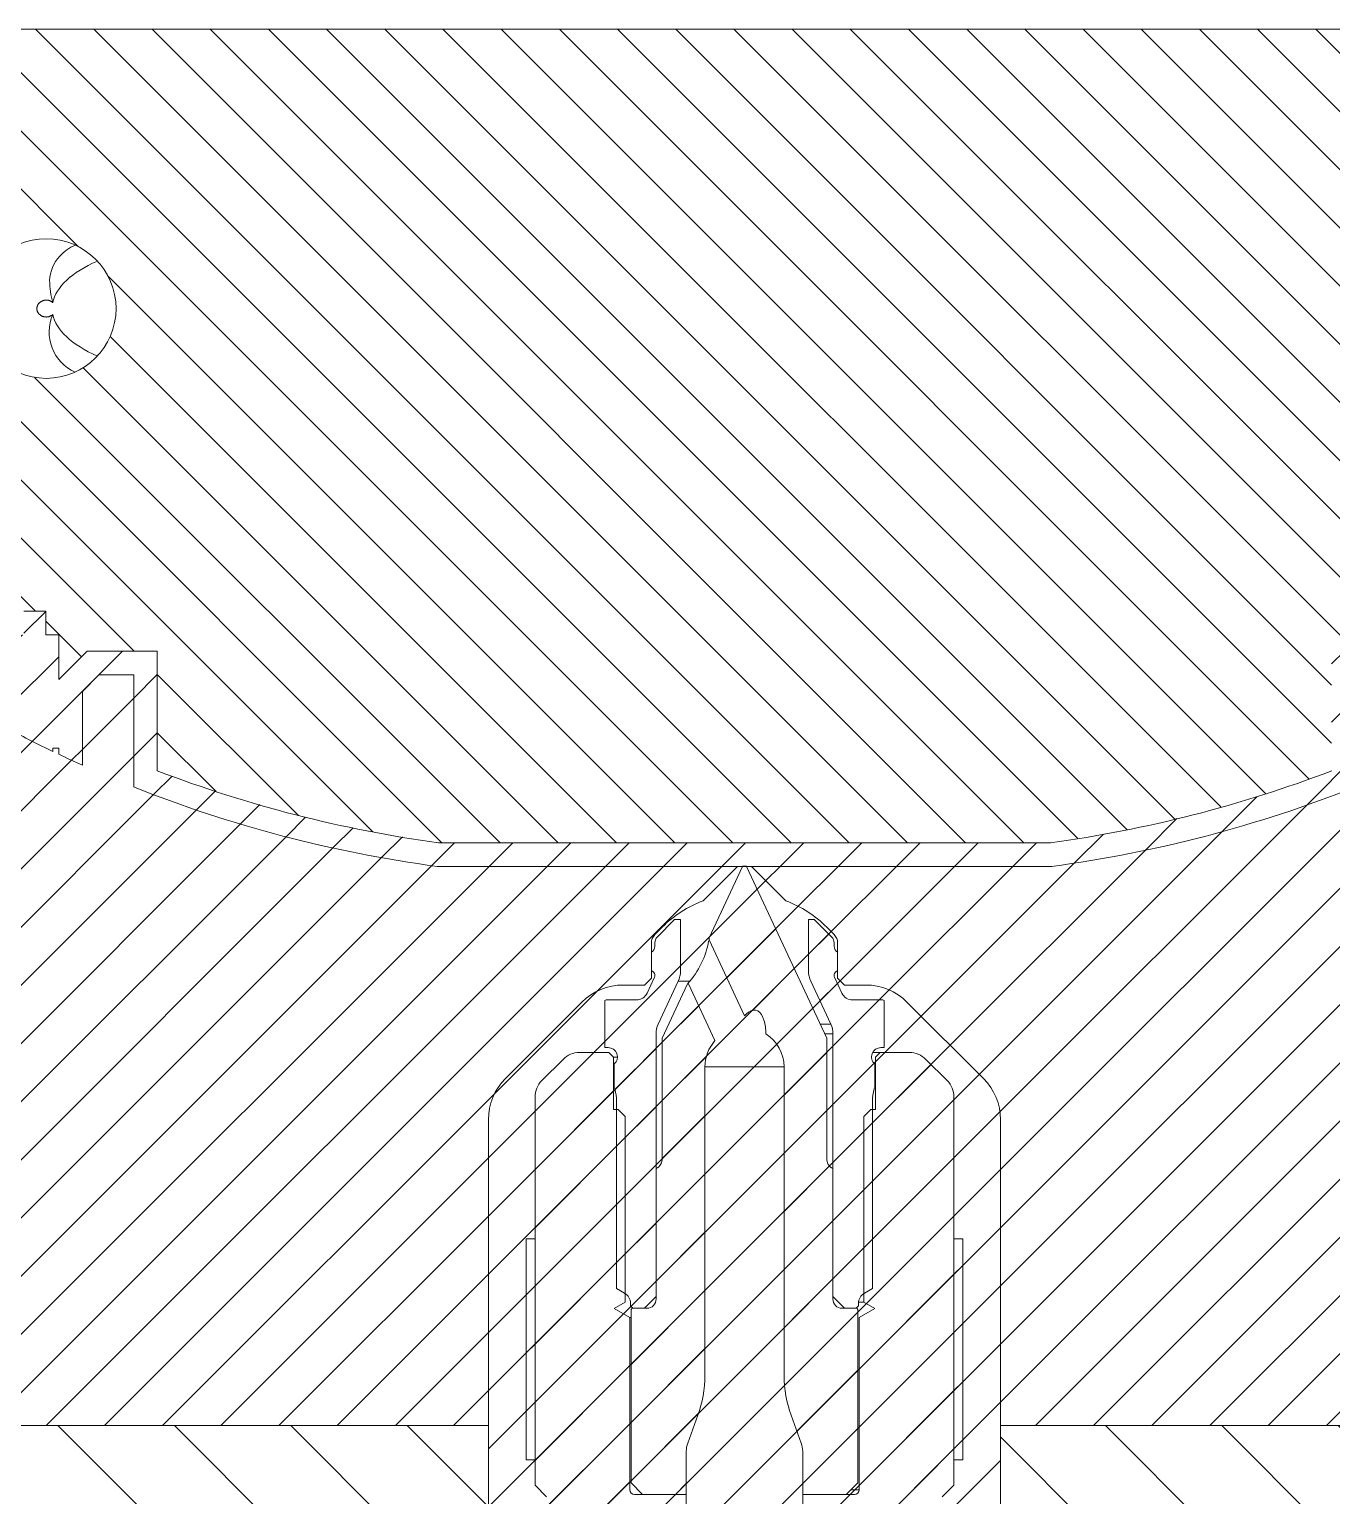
# Model space of a CAD drawing. Header units: millimetres. Extents: x 0 to 1189, y 0 to 841.
# Drawn here: x 210.3 to 266.2, y 555.5 to 618.5 of the extents above; entities that cross this region are included whole.
import ezdxf

# ---------------------------------------------------------------- set-up
doc = ezdxf.new("R2010")
doc.units = ezdxf.units.MM
doc.linetypes.add('________________', pattern=[0])
pattern_1 = [(45, (0, 0), (-1.25, 1.25), [])]

# ---------------------------------------------------------------- blocks, each defined once
blk = doc.blocks.new('D_FRAME_VIEW@1513')
at = {"true_color": 0xbeb69e}
h = blk.add_hatch(dxfattribs=at)
h.set_pattern_fill('', color=253, style=0, pattern_type=0)
h.set_pattern_definition([(-45, (0, 0), (2.5, 2.5), [])])
h.paths.add_polyline_path([(227.5, 547.627), (227.501, 547.659), (227.505, 547.69), (227.511, 547.721), (227.52, 547.751), (227.53, 547.78), (227.544, 547.809), (227.559, 547.836), (227.576, 547.862), (227.596, 547.887), (227.617, 547.91), (227.64, 547.931), (227.665, 547.951), (227.691, 547.968), (227.718, 547.984), (227.747, 547.997), (227.776, 548.008), (227.807, 548.016), (227.837, 548.022), (227.869, 548.026), (227.9, 548.027), (229.818, 548.027), (230, 548.527), (230, 558.5), (191, 558.5), (191, 593), (146.15, 593), (146.15, 574.2), (118.15, 574.2), (118.15, 537), (191, 537), (191, 540.027), (224, 540.027), (224, 541.527), (227.5, 545.027)])
h.paths.add_polyline_path([(252.182, 548.027), (254.1, 548.027), (254.131, 548.026), (254.163, 548.022), (254.193, 548.016), (254.224, 548.008), (254.253, 547.997), (254.282, 547.984), (254.309, 547.968), (254.335, 547.951), (254.36, 547.931), (254.383, 547.91), (254.404, 547.887), (254.424, 547.862), (254.441, 547.836), (254.456, 547.809), (254.47, 547.78), (254.48, 547.751), (254.489, 547.721), (254.495, 547.69), (254.499, 547.659), (254.5, 547.627), (254.5, 545.027), (258, 541.527), (258, 537), (363.85, 537), (363.85, 574.2), (335.85, 574.2), (335.85, 593), (291, 593), (291, 558.5), (252, 558.5), (252, 548.527)])
at = {"true_color": 0xb1b1f0}
h = blk.add_hatch(dxfattribs=at)
h.set_pattern_fill('', color=9, style=0, pattern_type=0)
h.set_pattern_definition(pattern_1)
h.paths.add_polyline_path([(205.221, 590.452), (209.402, 590.452), (209.438, 588.401), (211.282, 587.47), (211.282, 587.602), (211.536, 587.602), (211.536, 587.348), (212.552, 586.878), (212.552, 590.046), (213.263, 590.757), (214.757, 590.757), (214.757, 585.942), (217.93, 584.788), (221.169, 583.832), (224.46, 583.077), (227.792, 582.527), (254.208, 582.527), (257.54, 583.077), (260.831, 583.832), (264.07, 584.788), (267.243, 585.942), (267.243, 590.757), (268.737, 590.757), (269.448, 590.046), (269.448, 586.878), (270.464, 587.348), (270.464, 587.602), (270.718, 587.602), (270.718, 587.47), (272.562, 588.401), (272.598, 590.452), (276.779, 590.452), (276.814, 592.484), (276.814, 593.5), (275.29, 593.5), (275.29, 592.484), (271.955, 592.484), (271.955, 593.5), (271.013, 593.5), (271.013, 592.484), (270.464, 592.484), (270.464, 590.554), (269.245, 591.773), (266.227, 591.773), (266.227, 586.635), (263.278, 585.599), (260.274, 584.737), (257.224, 584.051), (254.14, 583.543), (227.86, 583.543), (224.776, 584.051), (221.726, 584.737), (218.722, 585.599), (215.773, 586.635), (215.773, 591.773), (212.755, 591.773), (211.536, 590.554), (211.536, 592.484), (210.987, 592.484), (210.987, 593.5), (210.045, 593.5), (210.045, 592.484), (206.71, 592.484), (206.71, 593.5), (205.186, 593.5), (205.186, 592.484)])
h = blk.add_hatch(dxfattribs=at)
h.set_pattern_fill('', color=9, style=0, pattern_type=0)
h.set_pattern_definition(pattern_1)
h.paths.add_polyline_path([(267.243, 590.757), (267.243, 585.942), (264.07, 584.788), (260.831, 583.832), (257.54, 583.077), (254.208, 582.527), (241.3, 582.527), (242.776, 581.051), (243.02, 580.951), (243.259, 580.838), (243.491, 580.713), (243.716, 580.575), (243.934, 580.426), (244.143, 580.266), (244.344, 580.094), (244.536, 579.913), (244.854, 579.595), (244.876, 579.571), (244.897, 579.546), (244.916, 579.519), (244.933, 579.491), (244.948, 579.462), (244.962, 579.433), (244.973, 579.402), (244.983, 579.371), (244.99, 579.339), (244.996, 579.306), (244.999, 579.274), (245, 579.241), (245, 577.727), (245.3, 577.427), (246.214, 577.427), (246.378, 577.422), (246.541, 577.406), (246.702, 577.379), (246.862, 577.342), (247.018, 577.295), (247.171, 577.237), (247.32, 577.169), (247.464, 577.092), (247.603, 577.006), (247.736, 576.911), (247.863, 576.807), (247.982, 576.695), (251.268, 573.409), (251.38, 573.29), (251.483, 573.164), (251.579, 573.031), (251.665, 572.892), (251.742, 572.747), (251.81, 572.598), (251.867, 572.445), (251.915, 572.289), (251.952, 572.129), (251.979, 571.968), (251.995, 571.805), (252, 571.642), (252, 558.5), (289, 558.5), (289.157, 558.506), (289.313, 558.525), (289.467, 558.555), (289.618, 558.598), (289.765, 558.652), (289.908, 558.718), (290.045, 558.795), (290.176, 558.882), (290.299, 558.979), (290.414, 559.086), (290.521, 559.201), (290.618, 559.324), (290.705, 559.455), (290.782, 559.592), (290.848, 559.735), (290.902, 559.882), (290.945, 560.033), (290.975, 560.187), (290.994, 560.343), (291, 560.5), (291, 592.484), (276.814, 592.484), (276.779, 590.452), (272.598, 590.452), (272.562, 588.401), (270.718, 587.47), (270.718, 587.602), (270.464, 587.602), (270.464, 587.348), (269.448, 586.878), (269.448, 590.046), (268.737, 590.757)])
h.paths.add_polyline_path([(283.5, 576.5), (283.761, 576.489), (284.021, 576.454), (284.276, 576.398), (284.526, 576.319), (284.768, 576.219), (285, 576.098), (285.221, 575.957), (285.428, 575.798), (285.621, 575.621), (285.798, 575.428), (285.957, 575.221), (286.098, 575), (286.219, 574.768), (286.319, 574.526), (286.398, 574.276), (286.454, 574.021), (286.489, 573.761), (286.5, 573.5), (286.489, 573.239), (286.454, 572.979), (286.398, 572.724), (286.319, 572.474), (286.219, 572.232), (286.098, 572), (285.957, 571.779), (285.798, 571.572), (285.621, 571.379), (285.428, 571.202), (285.221, 571.043), (285, 570.902), (284.768, 570.781), (284.526, 570.681), (284.276, 570.602), (284.021, 570.546), (283.761, 570.511), (283.5, 570.5), (283.239, 570.511), (282.979, 570.546), (282.724, 570.602), (282.474, 570.681), (282.232, 570.781), (282, 570.902), (281.779, 571.043), (281.572, 571.202), (281.379, 571.379), (281.202, 571.572), (281.043, 571.779), (280.902, 572), (280.781, 572.232), (280.681, 572.474), (280.602, 572.724), (280.546, 572.979), (280.511, 573.239), (280.5, 573.5), (280.511, 573.761), (280.546, 574.021), (280.602, 574.276), (280.681, 574.526), (280.781, 574.768), (280.902, 575), (281.043, 575.221), (281.202, 575.428), (281.379, 575.621), (281.572, 575.798), (281.779, 575.957), (282, 576.098), (282.232, 576.219), (282.474, 576.319), (282.724, 576.398), (282.979, 576.454), (283.239, 576.489)])
h.paths.add_polyline_path([(198.5, 576.5), (198.761, 576.489), (199.021, 576.454), (199.276, 576.398), (199.526, 576.319), (199.768, 576.219), (200, 576.098), (200.221, 575.957), (200.428, 575.798), (200.621, 575.621), (200.798, 575.428), (200.957, 575.221), (201.098, 575), (201.219, 574.768), (201.319, 574.526), (201.398, 574.276), (201.454, 574.021), (201.489, 573.761), (201.5, 573.5), (201.489, 573.239), (201.454, 572.979), (201.398, 572.724), (201.319, 572.474), (201.219, 572.232), (201.098, 572), (200.957, 571.779), (200.798, 571.572), (200.621, 571.379), (200.428, 571.202), (200.221, 571.043), (200, 570.902), (199.768, 570.781), (199.526, 570.681), (199.276, 570.602), (199.021, 570.546), (198.761, 570.511), (198.5, 570.5), (198.239, 570.511), (197.979, 570.546), (197.724, 570.602), (197.474, 570.681), (197.232, 570.781), (197, 570.902), (196.779, 571.043), (196.572, 571.202), (196.379, 571.379), (196.202, 571.572), (196.043, 571.779), (195.902, 572), (195.781, 572.232), (195.681, 572.474), (195.602, 572.724), (195.546, 572.979), (195.511, 573.239), (195.5, 573.5), (195.511, 573.761), (195.546, 574.021), (195.602, 574.276), (195.681, 574.526), (195.781, 574.768), (195.902, 575), (196.043, 575.221), (196.202, 575.428), (196.379, 575.621), (196.572, 575.798), (196.779, 575.957), (197, 576.098), (197.232, 576.219), (197.474, 576.319), (197.724, 576.398), (197.979, 576.454), (198.239, 576.489)])
h.paths.add_polyline_path([(212.552, 586.878), (211.536, 587.348), (211.536, 587.602), (211.282, 587.602), (211.282, 587.47), (209.438, 588.401), (209.402, 590.452), (205.221, 590.452), (205.186, 592.484), (191, 592.484), (191, 560.5), (191.006, 560.343), (191.025, 560.187), (191.055, 560.033), (191.098, 559.882), (191.152, 559.735), (191.218, 559.592), (191.295, 559.455), (191.382, 559.324), (191.479, 559.201), (191.586, 559.086), (191.701, 558.979), (191.824, 558.882), (191.955, 558.795), (192.092, 558.718), (192.235, 558.652), (192.382, 558.598), (192.533, 558.555), (192.687, 558.525), (192.843, 558.506), (193, 558.5), (230, 558.5), (230, 571.642), (230.005, 571.805), (230.021, 571.968), (230.048, 572.129), (230.085, 572.289), (230.133, 572.445), (230.19, 572.598), (230.258, 572.747), (230.335, 572.892), (230.421, 573.031), (230.517, 573.164), (230.62, 573.29), (230.732, 573.409), (234.018, 576.695), (234.137, 576.807), (234.264, 576.911), (234.397, 577.006), (234.536, 577.092), (234.68, 577.169), (234.829, 577.237), (234.982, 577.295), (235.138, 577.342), (235.298, 577.379), (235.459, 577.406), (235.622, 577.422), (235.786, 577.427), (236.7, 577.427), (237, 577.727), (237, 579.241), (237.001, 579.274), (237.004, 579.306), (237.01, 579.339), (237.017, 579.371), (237.027, 579.402), (237.038, 579.433), (237.052, 579.462), (237.067, 579.491), (237.084, 579.519), (237.103, 579.546), (237.124, 579.571), (237.146, 579.595), (237.464, 579.913), (237.656, 580.094), (237.857, 580.266), (238.066, 580.426), (238.284, 580.575), (238.509, 580.713), (238.741, 580.838), (238.98, 580.951), (239.224, 581.051), (240.7, 582.527), (227.792, 582.527), (224.46, 583.077), (221.169, 583.832), (217.93, 584.788), (214.757, 585.942), (214.757, 590.757), (213.263, 590.757), (212.552, 590.046)])
at = {"true_color": 0xacacac}
h = blk.add_hatch(dxfattribs=at)
h.set_pattern_fill('', color=253, style=0, pattern_type=0)
h.set_pattern_definition(pattern_1)
h.paths.add_polyline_path([(239.224, 581.051), (238.98, 580.951), (238.741, 580.838), (238.509, 580.713), (238.284, 580.575), (238.066, 580.426), (237.857, 580.266), (237.656, 580.094), (237.464, 579.913), (237.146, 579.595), (237.124, 579.571), (237.103, 579.546), (237.084, 579.519), (237.067, 579.491), (237.052, 579.462), (237.038, 579.433), (237.027, 579.402), (237.017, 579.371), (237.01, 579.339), (237.004, 579.306), (237.001, 579.274), (237, 579.241), (237, 577.727), (236.7, 577.427), (235.786, 577.427), (235.622, 577.422), (235.459, 577.406), (235.298, 577.379), (235.138, 577.342), (234.982, 577.295), (234.829, 577.237), (234.68, 577.169), (234.536, 577.092), (234.397, 577.006), (234.264, 576.911), (234.137, 576.807), (234.018, 576.695), (230.732, 573.409), (230.62, 573.29), (230.517, 573.164), (230.421, 573.031), (230.335, 572.892), (230.258, 572.747), (230.19, 572.598), (230.133, 572.445), (230.085, 572.289), (230.048, 572.129), (230.021, 571.968), (230.005, 571.805), (230, 571.642), (230, 548.527), (229.818, 548.027), (227.9, 548.027), (227.869, 548.026), (227.837, 548.022), (227.807, 548.016), (227.776, 548.008), (227.747, 547.997), (227.718, 547.984), (227.691, 547.968), (227.665, 547.951), (227.64, 547.931), (227.617, 547.91), (227.596, 547.887), (227.576, 547.862), (227.559, 547.836), (227.544, 547.809), (227.53, 547.78), (227.52, 547.751), (227.511, 547.721), (227.505, 547.69), (227.501, 547.659), (227.5, 547.627), (227.5, 545.027), (224, 541.527), (224, 540.027), (191, 540.027), (191, 502.027), (260.5, 502.027), (260.5, 525.027), (258, 525.027), (258, 541.527), (254.5, 545.027), (254.5, 547.627), (254.499, 547.659), (254.495, 547.69), (254.489, 547.721), (254.48, 547.751), (254.47, 547.78), (254.456, 547.809), (254.441, 547.836), (254.424, 547.862), (254.404, 547.887), (254.383, 547.91), (254.36, 547.931), (254.335, 547.951), (254.309, 547.968), (254.282, 547.984), (254.253, 547.997), (254.224, 548.008), (254.193, 548.016), (254.163, 548.022), (254.131, 548.026), (254.1, 548.027), (252.182, 548.027), (252, 548.527), (252, 571.642), (251.995, 571.805), (251.979, 571.968), (251.952, 572.129), (251.915, 572.289), (251.867, 572.445), (251.81, 572.598), (251.742, 572.747), (251.665, 572.892), (251.579, 573.031), (251.483, 573.164), (251.38, 573.29), (251.268, 573.409), (247.982, 576.695), (247.863, 576.807), (247.736, 576.911), (247.603, 577.006), (247.464, 577.092), (247.32, 577.169), (247.171, 577.237), (247.018, 577.295), (246.862, 577.342), (246.702, 577.379), (246.541, 577.406), (246.378, 577.422), (246.214, 577.427), (245.3, 577.427), (245, 577.727), (245, 579.241), (244.999, 579.274), (244.996, 579.306), (244.99, 579.339), (244.983, 579.371), (244.973, 579.402), (244.962, 579.433), (244.948, 579.462), (244.933, 579.491), (244.916, 579.519), (244.897, 579.546), (244.876, 579.571), (244.854, 579.595), (244.536, 579.913), (244.344, 580.094), (244.143, 580.266), (243.934, 580.426), (243.716, 580.575), (243.491, 580.713), (243.259, 580.838), (243.02, 580.951), (242.776, 581.051), (241.3, 582.527), (240.7, 582.527)])
h = blk.add_hatch(dxfattribs=at)
h.set_pattern_fill('', color=253, style=0, pattern_type=0)
h.set_pattern_definition(pattern_1)
h.paths.add_polyline_path([(241.921, 575.336), (242.009, 575.276), (242.092, 575.21), (242.171, 575.139), (242.246, 575.064), (242.315, 574.984), (242.38, 574.9), (242.439, 574.812), (242.493, 574.721), (242.541, 574.626), (242.582, 574.529), (242.618, 574.429), (242.647, 574.327), (242.67, 574.223), (242.687, 574.119), (242.697, 574.013), (242.7, 573.907), (242.7, 560.647), (242.705, 560.429), (242.719, 560.211), (242.743, 559.994), (242.776, 559.779), (242.819, 559.565), (242.87, 559.353), (242.931, 559.143), (243.002, 558.937), (243.44, 557.733), (243.454, 557.692), (243.466, 557.65), (243.476, 557.607), (243.485, 557.565), (243.491, 557.521), (243.496, 557.478), (243.499, 557.434), (243.5, 557.391), (243.5, 555.537), (245.375, 555.537), (245.875, 556.037), (245.875, 563.487), (245.825, 563.537), (245.195, 563.537), (245.164, 563.538), (245.132, 563.542), (245.102, 563.548), (245.071, 563.557), (245.042, 563.568), (245.013, 563.581), (244.986, 563.596), (244.96, 563.614), (244.935, 563.633), (244.912, 563.654), (244.891, 563.677), (244.871, 563.702), (244.854, 563.728), (244.839, 563.756), (244.825, 563.784), (244.815, 563.814), (244.806, 563.844), (244.8, 563.875), (244.796, 563.906), (244.795, 563.937), (244.795, 569.537), (244.766, 569.554), (244.738, 569.573), (244.711, 569.594), (244.686, 569.616), (244.662, 569.64), (244.641, 569.666), (244.62, 569.693), (244.602, 569.721), (244.586, 569.751), (244.571, 569.781), (244.559, 569.813), (244.549, 569.845), (244.541, 569.878), (244.536, 569.911), (244.532, 569.944), (244.531, 569.978), (244.531, 575.147), (241.085, 582.537), (240.915, 582.537), (239.48, 579.459), (239.48, 579.368), (241, 576.108), (241.172, 576.26), (241.338, 576.339), (241.417, 576.351), (241.493, 576.344), (241.564, 576.319), (241.63, 576.275), (241.69, 576.213), (241.745, 576.133), (241.793, 576.037), (241.834, 575.924), (241.893, 575.656)])
h.paths.add_polyline_path([(239.3, 560.647), (239.3, 573.907), (239.303, 574.01), (239.313, 574.113), (239.328, 574.215), (239.35, 574.316), (239.378, 574.416), (239.412, 574.514), (239.452, 574.609), (239.497, 574.702), (239.548, 574.791), (239.604, 574.878), (239.666, 574.961), (239.733, 575.04), (238.597, 577.475), (238.555, 577.475), (237.469, 575.147), (237.469, 569.978), (237.468, 569.944), (237.464, 569.911), (237.459, 569.878), (237.451, 569.845), (237.441, 569.813), (237.429, 569.781), (237.414, 569.751), (237.398, 569.721), (237.38, 569.693), (237.359, 569.666), (237.338, 569.64), (237.314, 569.616), (237.289, 569.594), (237.262, 569.573), (237.234, 569.554), (237.205, 569.537), (237.205, 563.937), (237.204, 563.906), (237.2, 563.875), (237.194, 563.844), (237.185, 563.814), (237.175, 563.784), (237.161, 563.756), (237.146, 563.728), (237.129, 563.702), (237.109, 563.677), (237.088, 563.654), (237.065, 563.633), (237.04, 563.614), (237.014, 563.596), (236.987, 563.581), (236.958, 563.568), (236.929, 563.557), (236.898, 563.548), (236.868, 563.542), (236.836, 563.538), (236.805, 563.537), (236.175, 563.537), (236.125, 563.487), (236.125, 556.037), (236.625, 555.537), (238.5, 555.537), (238.5, 557.391), (238.501, 557.434), (238.504, 557.478), (238.509, 557.521), (238.515, 557.565), (238.524, 557.607), (238.534, 557.65), (238.546, 557.692), (238.56, 557.733), (238.998, 558.937), (239.069, 559.143), (239.13, 559.353), (239.181, 559.565), (239.224, 559.779), (239.257, 559.994), (239.281, 560.211), (239.295, 560.429)])
h = blk.add_hatch(dxfattribs=at)
h.set_pattern_fill('', color=253, style=0, pattern_type=0)
h.set_pattern_definition(pattern_1)
h.paths.add_polyline_path([(236.2, 563.537), (236.7, 563.537), (237.2, 564.037), (237.2, 575.326), (237.201, 575.38), (237.206, 575.434), (237.213, 575.488), (237.224, 575.542), (237.237, 575.595), (237.253, 575.647), (237.272, 575.698), (237.294, 575.748), (238.156, 577.598), (238.178, 577.648), (238.197, 577.699), (238.213, 577.751), (238.226, 577.804), (238.237, 577.858), (238.244, 577.912), (238.249, 577.966), (238.25, 578.021), (238.25, 580.237), (238, 580.237), (237.253, 579.49), (237.237, 579.473), (237.222, 579.455), (237.209, 579.437), (237.197, 579.417), (237.186, 579.397), (237.177, 579.376), (237.169, 579.355), (237.162, 579.333), (237.157, 579.311), (237.153, 579.288), (237.151, 579.265), (237.15, 579.242), (237.15, 579.097), (237.149, 579.077), (237.147, 579.058), (237.144, 579.038), (237.14, 579.019), (237.134, 579.001), (237.127, 578.982), (237.119, 578.964), (237.11, 578.947), (237.099, 578.93), (237.088, 578.914), (237.076, 578.899), (237.062, 578.885), (237.048, 578.871), (237.033, 578.859), (237.017, 578.848), (237, 578.837), (237, 578.037), (237.014, 578.033), (237.028, 578.028), (237.041, 578.022), (237.054, 578.015), (237.066, 578.007), (237.078, 577.998), (237.088, 577.988), (237.099, 577.977), (237.108, 577.966), (237.117, 577.954), (237.124, 577.942), (237.131, 577.929), (237.137, 577.915), (237.141, 577.902), (237.145, 577.888), (237.148, 577.873), (237.149, 577.859), (237.15, 577.844), (237.149, 577.829), (237.148, 577.815), (237.145, 577.8), (237.142, 577.786), (237.137, 577.772), (237.131, 577.759), (236.813, 577.076), (236.797, 577.044), (236.778, 577.014), (236.758, 576.985), (236.735, 576.958), (236.711, 576.932), (236.685, 576.908), (236.657, 576.886), (236.628, 576.866), (236.598, 576.848), (236.566, 576.832), (236.533, 576.818), (236.499, 576.807), (236.465, 576.798), (236.43, 576.792), (236.395, 576.788), (236.36, 576.787), (235.05, 576.787), (235, 576.758), (235, 574.737), (235.14, 574.737), (235.17, 574.736), (235.2, 574.733), (235.23, 574.727), (235.259, 574.719), (235.288, 574.709), (235.315, 574.697), (235.342, 574.683), (235.367, 574.666), (235.391, 574.648), (235.414, 574.628), (235.435, 574.607), (235.455, 574.584), (235.473, 574.559), (235.488, 574.534), (235.502, 574.507), (235.514, 574.479), (235.524, 574.45), (235.531, 574.421), (235.536, 574.391), (235.539, 574.361), (235.54, 574.331), (235.538, 574.301), (235.534, 574.271), (235.528, 574.241), (235.52, 574.212), (235.509, 574.184), (235.497, 574.156), (235.482, 574.13), (235.466, 574.105), (235.447, 574.081), (235.427, 574.058), (235.405, 574.038), (235.405, 573.037), (235.426, 572.961), (235.443, 572.895), (235.458, 572.829), (235.471, 572.762), (235.481, 572.695), (235.49, 572.627), (235.495, 572.559), (235.499, 572.491), (235.5, 572.423), (235.5, 564.384), (235.85, 564.182), (235.878, 564.164), (235.904, 564.145), (235.93, 564.124), (235.954, 564.102), (235.976, 564.078), (235.997, 564.053), (236.016, 564.026), (236.033, 563.999), (236.048, 563.97), (236.062, 563.94), (236.073, 563.909), (236.083, 563.878), (236.09, 563.846), (236.096, 563.814), (236.099, 563.781), (236.1, 563.749), (236.1, 563.637)])
h.paths.add_polyline_path([(245.9, 563.637), (245.9, 563.749), (245.901, 563.781), (245.904, 563.814), (245.91, 563.846), (245.917, 563.878), (245.927, 563.909), (245.938, 563.94), (245.952, 563.97), (245.967, 563.999), (245.984, 564.026), (246.003, 564.053), (246.024, 564.078), (246.046, 564.102), (246.07, 564.124), (246.096, 564.145), (246.122, 564.164), (246.15, 564.182), (246.5, 564.384), (246.5, 572.423), (246.501, 572.491), (246.505, 572.559), (246.51, 572.627), (246.519, 572.695), (246.529, 572.762), (246.542, 572.829), (246.557, 572.895), (246.574, 572.961), (246.595, 573.037), (246.595, 574.038), (246.573, 574.058), (246.553, 574.081), (246.534, 574.105), (246.518, 574.13), (246.503, 574.156), (246.491, 574.184), (246.48, 574.212), (246.472, 574.241), (246.466, 574.271), (246.462, 574.301), (246.46, 574.331), (246.461, 574.361), (246.464, 574.391), (246.469, 574.421), (246.476, 574.45), (246.486, 574.479), (246.498, 574.507), (246.512, 574.534), (246.527, 574.559), (246.545, 574.584), (246.565, 574.607), (246.586, 574.628), (246.609, 574.648), (246.633, 574.666), (246.658, 574.683), (246.685, 574.697), (246.712, 574.709), (246.741, 574.719), (246.77, 574.727), (246.8, 574.733), (246.83, 574.736), (246.86, 574.737), (247, 574.737), (247, 576.758), (246.95, 576.787), (245.64, 576.787), (245.605, 576.788), (245.57, 576.792), (245.535, 576.798), (245.501, 576.807), (245.467, 576.818), (245.434, 576.832), (245.402, 576.848), (245.372, 576.866), (245.343, 576.886), (245.315, 576.908), (245.289, 576.932), (245.265, 576.958), (245.242, 576.985), (245.222, 577.014), (245.203, 577.044), (245.187, 577.076), (244.869, 577.759), (244.863, 577.772), (244.858, 577.786), (244.855, 577.8), (244.852, 577.815), (244.851, 577.829), (244.85, 577.844), (244.851, 577.859), (244.852, 577.873), (244.855, 577.888), (244.859, 577.902), (244.863, 577.915), (244.869, 577.929), (244.876, 577.942), (244.883, 577.954), (244.892, 577.966), (244.901, 577.977), (244.912, 577.988), (244.922, 577.998), (244.934, 578.007), (244.946, 578.015), (244.959, 578.022), (244.972, 578.028), (244.986, 578.033), (245, 578.037), (245, 578.837), (244.983, 578.848), (244.967, 578.859), (244.952, 578.871), (244.938, 578.885), (244.924, 578.899), (244.912, 578.914), (244.901, 578.93), (244.89, 578.947), (244.881, 578.964), (244.873, 578.982), (244.866, 579.001), (244.86, 579.019), (244.856, 579.038), (244.853, 579.058), (244.851, 579.077), (244.85, 579.097), (244.85, 579.242), (244.849, 579.265), (244.847, 579.288), (244.843, 579.311), (244.838, 579.333), (244.831, 579.355), (244.823, 579.376), (244.814, 579.397), (244.803, 579.417), (244.791, 579.437), (244.778, 579.455), (244.763, 579.473), (244.747, 579.49), (244, 580.237), (243.75, 580.237), (243.75, 578.021), (243.751, 577.966), (243.756, 577.912), (243.763, 577.858), (243.774, 577.804), (243.787, 577.751), (243.803, 577.699), (243.822, 577.648), (243.844, 577.598), (244.706, 575.748), (244.728, 575.698), (244.747, 575.647), (244.763, 575.595), (244.776, 575.542), (244.787, 575.488), (244.794, 575.434), (244.799, 575.38), (244.8, 575.326), (244.8, 564.037), (245.3, 563.537), (245.8, 563.537)])
h = blk.add_hatch(dxfattribs=at)
h.set_pattern_fill('', color=253, style=0, pattern_type=0)
h.set_pattern_definition(pattern_1)
h.paths.add_polyline_path([(245.925, 563.137), (245.925, 555.737), (245.924, 555.722), (245.923, 555.706), (245.919, 555.691), (245.915, 555.675), (245.91, 555.661), (245.903, 555.646), (245.896, 555.633), (245.887, 555.62), (245.877, 555.607), (245.866, 555.596), (245.855, 555.585), (245.843, 555.575), (245.829, 555.567), (245.816, 555.559), (245.802, 555.552), (245.787, 555.547), (245.772, 555.543), (245.756, 555.54), (245.741, 555.538), (245.725, 555.537), (243.5, 555.537), (243.5, 524.027), (254, 524.027), (254.5, 524.527), (254.5, 537.097), (254.472, 537.114), (254.446, 537.134), (254.42, 537.154), (254.396, 537.177), (254.374, 537.201), (254.353, 537.226), (254.334, 537.252), (254.317, 537.28), (254.302, 537.309), (254.288, 537.339), (254.277, 537.369), (254.267, 537.401), (254.26, 537.433), (254.254, 537.465), (254.251, 537.498), (254.25, 537.53), (254.25, 540.19), (254.251, 540.223), (254.254, 540.255), (254.26, 540.288), (254.267, 540.32), (254.277, 540.351), (254.288, 540.381), (254.302, 540.411), (254.317, 540.44), (254.334, 540.468), (254.353, 540.494), (254.374, 540.52), (254.396, 540.544), (254.5, 540.647), (254.5, 541.527), (254.146, 541.881), (254.124, 541.905), (254.103, 541.93), (254.084, 541.957), (254.067, 541.984), (254.052, 542.013), (254.038, 542.043), (254.027, 542.074), (254.017, 542.105), (254.01, 542.137), (254.004, 542.169), (254.001, 542.202), (254, 542.234), (254, 544.83), (254.001, 544.863), (254.004, 544.895), (254.01, 544.928), (254.017, 544.96), (254.027, 544.991), (254.038, 545.021), (254.052, 545.051), (254.067, 545.08), (254.084, 545.108), (254.103, 545.134), (254.124, 545.16), (254.146, 545.184), (254.49, 545.527), (254.49, 547.527), (253.99, 548.027), (252, 548.027), (252, 541.527), (251.997, 541.449), (251.988, 541.371), (251.972, 541.294), (251.951, 541.218), (251.924, 541.145), (251.891, 541.073), (251.853, 541.005), (251.809, 540.939), (251.76, 540.878), (251.707, 540.82), (251.649, 540.767), (251.588, 540.718), (251.522, 540.675), (251.454, 540.636), (251.383, 540.603), (251.309, 540.576), (251.233, 540.555), (251.156, 540.54), (251.078, 540.53), (251, 540.527), (250.922, 540.53), (250.844, 540.54), (250.767, 540.555), (250.691, 540.576), (250.617, 540.603), (250.546, 540.636), (250.478, 540.675), (250.412, 540.718), (250.351, 540.767), (250.293, 540.82), (250.24, 540.878), (250.191, 540.939), (250.147, 541.005), (250.109, 541.073), (250.076, 541.145), (250.049, 541.218), (250.028, 541.294), (250.012, 541.371), (250.003, 541.449), (250, 541.527), (250, 548.027), (249.875, 548.027), (249.875, 555.052), (249.5, 555.427), (250, 555.927), (250, 572.613), (249.998, 572.678), (249.991, 572.744), (249.981, 572.808), (249.966, 572.872), (249.947, 572.934), (249.924, 572.996), (249.897, 573.055), (249.866, 573.113), (249.831, 573.169), (249.793, 573.222), (249.752, 573.272), (249.707, 573.32), (248.793, 574.234), (248.745, 574.279), (248.695, 574.321), (248.641, 574.359), (248.586, 574.393), (248.528, 574.424), (248.468, 574.451), (248.407, 574.474), (248.345, 574.493), (248.281, 574.508), (248.216, 574.519), (248.151, 574.525), (248.086, 574.527), (246.825, 574.527), (246.625, 574.327), (246.625, 572.077), (246.43, 572.077), (246.13, 571.777), (246.13, 563.799), (246.6, 563.527)])
h.paths.add_polyline_path([(232.293, 573.32), (232.248, 573.272), (232.207, 573.222), (232.169, 573.169), (232.134, 573.113), (232.103, 573.055), (232.076, 572.996), (232.053, 572.934), (232.034, 572.872), (232.019, 572.808), (232.009, 572.744), (232.002, 572.678), (232, 572.613), (232, 555.927), (232.5, 555.427), (232.125, 555.052), (232.125, 548.027), (232, 548.027), (232, 541.527), (231.997, 541.449), (231.988, 541.371), (231.972, 541.294), (231.951, 541.218), (231.924, 541.145), (231.891, 541.073), (231.853, 541.005), (231.809, 540.939), (231.76, 540.878), (231.707, 540.82), (231.649, 540.767), (231.588, 540.718), (231.522, 540.675), (231.454, 540.636), (231.383, 540.603), (231.309, 540.576), (231.233, 540.555), (231.156, 540.54), (231.078, 540.53), (231, 540.527), (230.922, 540.53), (230.844, 540.54), (230.767, 540.555), (230.691, 540.576), (230.617, 540.603), (230.546, 540.636), (230.478, 540.675), (230.412, 540.718), (230.351, 540.767), (230.293, 540.82), (230.24, 540.878), (230.191, 540.939), (230.147, 541.005), (230.109, 541.073), (230.076, 541.145), (230.049, 541.218), (230.028, 541.294), (230.012, 541.371), (230.003, 541.449), (230, 541.527), (230, 548.027), (228.01, 548.027), (227.51, 547.527), (227.51, 545.527), (227.854, 545.184), (227.876, 545.16), (227.897, 545.134), (227.916, 545.108), (227.933, 545.08), (227.948, 545.051), (227.962, 545.021), (227.973, 544.991), (227.983, 544.96), (227.99, 544.928), (227.996, 544.895), (227.999, 544.863), (228, 544.83), (228, 542.234), (227.999, 542.202), (227.996, 542.169), (227.99, 542.137), (227.983, 542.105), (227.973, 542.074), (227.962, 542.043), (227.948, 542.013), (227.933, 541.984), (227.916, 541.957), (227.897, 541.93), (227.876, 541.905), (227.854, 541.881), (227.5, 541.527), (227.5, 540.647), (227.604, 540.544), (227.626, 540.52), (227.647, 540.494), (227.666, 540.468), (227.683, 540.44), (227.698, 540.411), (227.712, 540.381), (227.723, 540.351), (227.733, 540.32), (227.74, 540.288), (227.746, 540.255), (227.749, 540.223), (227.75, 540.19), (227.75, 537.527), (213.105, 537.527), (213.029, 537.524), (212.953, 537.516), (212.878, 537.501), (212.805, 537.481), (212.733, 537.455), (212.663, 537.424), (212.596, 537.388), (212.532, 537.346), (211.213, 536.423), (211.181, 536.399), (211.152, 536.372), (211.124, 536.343), (211.099, 536.312), (211.076, 536.279), (211.056, 536.244), (211.039, 536.208), (211.025, 536.171), (211.014, 536.132), (211.006, 536.093), (211.002, 536.053), (211, 536.014), (211, 535.577), (210.6, 535.577), (210.576, 535.576), (210.553, 535.574), (210.53, 535.569), (210.507, 535.563), (210.485, 535.554), (210.464, 535.545), (210.443, 535.533), (210.424, 535.52), (210.405, 535.505), (210.388, 535.489), (210.372, 535.472), (210.357, 535.454), (210.344, 535.434), (210.333, 535.413), (210.323, 535.392), (210.315, 535.37), (210.308, 535.347), (210.304, 535.324), (210.301, 535.301), (210.3, 535.277), (210.3, 534.827), (205.3, 534.827), (205.3, 533.227), (210.3, 533.227), (210.3, 529.827), (205.3, 529.827), (205.3, 528.227), (210.3, 528.227), (210.3, 527.777), (210.301, 527.754), (210.304, 527.73), (210.308, 527.707), (210.315, 527.684), (210.323, 527.662), (210.333, 527.641), (210.344, 527.62), (210.357, 527.601), (210.372, 527.582), (210.388, 527.565), (210.405, 527.549), (210.424, 527.534), (210.443, 527.521), (210.464, 527.51), (210.485, 527.5), (210.507, 527.492), (210.53, 527.485), (210.553, 527.481), (210.576, 527.478), (210.6, 527.477), (211, 527.477), (211, 527.041), (211.002, 527.001), (211.006, 526.961), (211.014, 526.922), (211.025, 526.884), (211.039, 526.846), (211.056, 526.81), (211.076, 526.775), (211.099, 526.742), (211.124, 526.711), (211.152, 526.682), (211.181, 526.656), (211.213, 526.631), (212.532, 525.708), (212.596, 525.667), (212.663, 525.63), (212.733, 525.599), (212.805, 525.573), (212.878, 525.553), (212.953, 525.539), (213.029, 525.53), (213.105, 525.527), (227.5, 525.527), (227.5, 524.527), (228, 524.027), (238.5, 524.027), (238.5, 555.537), (236.275, 555.537), (236.259, 555.538), (236.244, 555.54), (236.228, 555.543), (236.213, 555.547), (236.198, 555.552), (236.184, 555.559), (236.171, 555.567), (236.157, 555.575), (236.145, 555.585), (236.134, 555.596), (236.123, 555.607), (236.113, 555.62), (236.104, 555.633), (236.097, 555.646), (236.09, 555.661), (236.085, 555.675), (236.081, 555.691), (236.077, 555.706), (236.076, 555.722), (236.075, 555.737), (236.075, 563.137), (235.4, 563.527), (235.87, 563.799), (235.87, 571.777), (235.57, 572.077), (235.375, 572.077), (235.375, 574.327), (235.175, 574.527), (233.914, 574.527), (233.849, 574.525), (233.784, 574.519), (233.719, 574.508), (233.655, 574.493), (233.593, 574.474), (233.532, 574.451), (233.472, 574.424), (233.414, 574.393), (233.359, 574.359), (233.305, 574.321), (233.255, 574.279), (233.207, 574.234)])
h = blk.add_hatch(dxfattribs=at)
h.set_pattern_fill('', color=253, style=0, pattern_type=0)
h.set_pattern_definition(pattern_1)
h.paths.add_polyline_path([(250.38, 566.527), (250, 566.527), (250, 557.027), (250.38, 557.027)])
h.paths.add_polyline_path([(232, 566.527), (231.62, 566.527), (231.62, 557.027), (232, 557.027)])
at = {"color": 11, "linetype": '________________', "lineweight": 9, "true_color": 0xf08a8a}
for p, q in [((193, 618.5), (289, 618.5)), ((210.045, 593.5), (210.987, 593.5)), ((210.987, 593.5), (210.987, 592.484)), ((210.987, 592.484), (211.536, 592.484)), ((211.536, 590.554), (211.536, 592.484)), ((211.536, 590.554), (212.755, 591.773)), ((212.755, 591.773), (215.773, 591.773)), ((215.773, 591.773), (215.773, 586.635)), ((254.14, 583.543), (227.86, 583.543))]:
    blk.add_line(p, q, dxfattribs=at)
at = {"color": 253, "linetype": '________________', "lineweight": 9, "true_color": 0xbeb69e}
for p, q in [((193, 618.5), (289, 618.5)), ((230, 558.5), (193, 558.5)), ((230, 555.027), (230, 558.5)), ((252, 558.5), (252, 555.027)), ((289, 558.5), (252, 558.5))]:
    blk.add_line(p, q, dxfattribs=at)
at = {"color": 11, "true_color": 0xf08a8a}
for p, q in [((193.046, 618.5), (228.002, 583.543)), ((203.046, 618.5), (212.39, 609.155)), ((205.546, 618.5), (240.502, 583.543)), ((208.046, 618.5), (243.002, 583.543)), ((210.546, 618.5), (245.502, 583.543)), ((213.046, 618.5), (248.002, 583.543)), ((215.546, 618.5), (250.502, 583.543)), ((218.046, 618.5), (253.002, 583.543)), ((220.546, 618.5), (255.31, 583.736)), ((223.046, 618.5), (257.445, 584.101)), ((225.546, 618.5), (259.486, 584.56)), ((228.046, 618.5), (261.466, 585.079)), ((230.546, 618.5), (263.402, 585.643)), ((233.046, 618.5), (265.253, 586.293)), ((235.546, 618.5), (266.227, 587.818)), ((238.046, 618.5), (266.227, 590.318)), ((240.546, 618.5), (267.273, 591.773)), ((243.046, 618.5), (270.464, 591.082)), ((245.546, 618.5), (271.013, 593.032)), ((248.046, 618.5), (274.062, 592.484)), ((250.546, 618.5), (275.546, 593.5)), ((253.046, 618.5), (279.062, 592.484)), ((255.546, 618.5), (268.042, 606.003)), ((258.046, 618.5), (268.458, 608.088)), ((260.546, 618.5), (269.799, 609.247)), ((263.046, 618.5), (272.39, 609.155)), ((265.546, 618.5), (291, 593.046)), ((191.377, 617.668), (225.038, 584.008)), ((213.655, 607.89), (238.002, 583.543)), ((200.231, 606.314), (214.773, 591.773)), ((213.747, 605.299), (235.502, 583.543)), ((199.367, 604.679), (210.546, 593.5)), ((212.588, 603.958), (233.002, 583.543)), ((210.503, 603.542), (230.502, 583.543)), ((210.987, 593.059), (212.514, 591.532)), ((215.773, 590.773), (221.832, 584.713)), ((215.773, 588.273), (218.297, 585.749))]:
    blk.add_line(p, q, dxfattribs=at)
at = {"color": 5, "linetype": '________________', "lineweight": 9, "true_color": 0x0000ff}
for p, q in [((210.045, 593.5), (210.987, 593.5)), ((210.987, 593.5), (210.987, 592.484)), ((210.987, 592.484), (211.536, 592.484)), ((211.536, 590.554), (211.536, 592.484)), ((211.536, 590.554), (212.755, 591.773)), ((212.755, 591.773), (215.773, 591.773)), ((215.773, 591.773), (215.773, 586.635)), ((213.263, 590.757), (212.552, 590.046)), ((213.263, 590.757), (214.757, 590.757)), ((214.757, 590.757), (214.757, 585.942)), ((212.552, 590.046), (212.552, 586.878)), ((211.282, 587.602), (211.536, 587.602)), ((211.282, 587.47), (211.282, 587.602)), ((211.536, 587.602), (211.536, 587.348)), ((254.14, 583.543), (227.86, 583.543)), ((240.7, 582.527), (227.792, 582.527)), ((240.91, 582.527), (240.7, 582.527)), ((241.09, 582.527), (240.91, 582.527)), ((241.3, 582.527), (241.09, 582.527)), ((254.208, 582.527), (241.3, 582.527))]:
    blk.add_line(p, q, dxfattribs=at)
at = {"color": 9, "linetype": '________________', "lineweight": 9, "true_color": 0xb1b1f0}
for p, q in [((213.263, 590.757), (212.552, 590.046)), ((213.263, 590.757), (214.757, 590.757)), ((214.757, 590.757), (214.757, 585.942)), ((212.552, 590.046), (212.552, 586.878)), ((211.282, 587.47), (211.282, 587.602)), ((211.282, 587.602), (211.536, 587.602)), ((211.536, 587.602), (211.536, 587.348)), ((240.7, 582.527), (227.792, 582.527)), ((239.224, 581.051), (240.7, 582.527)), ((240.7, 582.527), (240.91, 582.527)), ((241.09, 582.527), (241.3, 582.527)), ((241.3, 582.527), (242.776, 581.051)), ((254.208, 582.527), (241.3, 582.527)), ((237.146, 579.595), (237.464, 579.913)), ((244.536, 579.913), (244.854, 579.595)), ((237, 578.837), (237, 579.241)), ((245, 579.241), (245, 578.837)), ((237, 578.037), (237, 578.837)), ((245, 578.837), (245, 578.037)), ((237, 577.727), (237, 578.037)), ((245, 578.037), (245, 577.727)), ((236.7, 577.427), (235.786, 577.427)), ((236.7, 577.427), (237, 577.727)), ((245, 577.727), (245.3, 577.427)), ((246.214, 577.427), (245.3, 577.427)), ((230.732, 573.409), (234.018, 576.695)), ((247.982, 576.695), (251.268, 573.409)), ((230, 558.5), (230, 571.642)), ((252, 571.642), (252, 558.5)), ((230, 558.5), (193, 558.5)), ((289, 558.5), (252, 558.5))]:
    blk.add_line(p, q, dxfattribs=at)
at = {"color": 7, "linetype": '________________', "lineweight": 9}
for p, q in [((239.224, 581.051), (240.7, 582.527)), ((239.48, 579.459), (240.91, 582.527)), ((240.91, 582.527), (240.7, 582.527)), ((240.91, 582.527), (240.915, 582.537)), ((241.09, 582.527), (240.91, 582.527)), ((241.085, 582.537), (240.915, 582.537)), ((241.085, 582.537), (241.09, 582.527)), ((241.3, 582.527), (241.09, 582.527)), ((241.09, 582.527), (244.531, 575.147)), ((241.3, 582.527), (242.776, 581.051)), ((237.146, 579.595), (237.464, 579.913)), ((237.253, 579.49), (238, 580.237)), ((238, 580.237), (238.25, 580.237)), ((238.25, 578.021), (238.25, 580.237)), ((243.75, 580.237), (243.75, 578.021)), ((243.75, 580.237), (244, 580.237)), ((244, 580.237), (244.747, 579.49)), ((244.536, 579.913), (244.854, 579.595)), ((237, 578.837), (237, 579.241)), ((237.15, 579.097), (237.15, 579.242)), ((239.48, 579.459), (239.48, 579.368)), ((239.48, 579.368), (241, 576.108)), ((244.85, 579.242), (244.85, 579.097)), ((245, 579.241), (245, 578.837)), ((237, 578.037), (237, 578.837)), ((237, 578.037), (237, 578.837)), ((245, 578.837), (245, 578.037)), ((245, 578.837), (245, 578.037)), ((237, 577.727), (237, 578.037)), ((245, 578.037), (245, 577.727)), ((236.7, 577.427), (235.786, 577.427)), ((236.7, 577.427), (237, 577.727)), ((236.813, 577.076), (237.131, 577.759)), ((237.294, 575.748), (238.156, 577.598)), ((237.469, 575.147), (238.555, 577.475)), ((238.555, 577.475), (238.597, 577.475)), ((239.733, 575.04), (238.597, 577.475)), ((243.844, 577.598), (244.706, 575.748)), ((244.869, 577.759), (245.187, 577.076)), ((245, 577.727), (245.3, 577.427)), ((246.214, 577.427), (245.3, 577.427)), ((230.732, 573.409), (234.018, 576.695)), ((235, 576.758), (235.05, 576.787)), ((235, 576.758), (235, 574.737)), ((235.05, 576.787), (236.36, 576.787)), ((245.64, 576.787), (246.95, 576.787)), ((246.95, 576.787), (247, 576.758)), ((247, 574.737), (247, 576.758)), ((247.982, 576.695), (251.268, 573.409)), ((235, 574.737), (235.14, 574.737)), ((237.2, 564.037), (237.2, 575.326)), ((237.469, 569.978), (237.469, 575.147)), ((244.531, 575.147), (244.531, 569.978)), ((244.8, 575.326), (244.8, 564.037)), ((246.86, 574.737), (247, 574.737)), ((232.293, 573.32), (233.207, 574.234)), ((235.175, 574.527), (233.914, 574.527)), ((235.375, 574.327), (235.175, 574.527)), ((235.375, 572.077), (235.375, 574.327)), ((235.54, 574.327), (235.375, 574.327)), ((246.508, 574.527), (246.825, 574.527)), ((246.825, 574.527), (246.625, 574.327)), ((246.625, 574.327), (246.625, 572.077)), ((248.086, 574.527), (246.825, 574.527)), ((248.793, 574.234), (249.707, 573.32)), ((235.405, 573.037), (235.405, 574.038)), ((239.3, 560.647), (239.3, 573.907)), ((242.7, 573.907), (242.7, 560.647)), ((246.595, 574.038), (246.595, 573.037)), ((235.426, 572.961), (235.405, 573.037)), ((246.595, 573.037), (246.574, 572.961)), ((232, 566.527), (232, 572.613)), ((235.5, 572.077), (235.5, 572.423)), ((246.5, 572.423), (246.5, 572.077)), ((250, 572.613), (250, 566.527)), ((230, 558.5), (230, 571.642)), ((235.375, 572.077), (235.5, 572.077)), ((235.5, 572.077), (235.57, 572.077)), ((235.5, 564.384), (235.5, 572.077)), ((235.87, 571.777), (235.57, 572.077)), ((235.87, 564.169), (235.87, 571.777)), ((246.43, 572.077), (246.13, 571.777)), ((246.13, 571.777), (246.13, 564.169)), ((246.43, 572.077), (246.5, 572.077)), ((246.5, 572.077), (246.625, 572.077)), ((246.5, 572.077), (246.5, 564.384)), ((252, 571.642), (252, 558.5)), ((237.205, 563.937), (237.205, 569.537)), ((244.795, 569.537), (244.795, 563.937)), ((231.62, 557.027), (231.62, 566.527)), ((232, 566.527), (231.62, 566.527)), ((232, 557.027), (232, 566.527)), ((232, 557.027), (232, 566.527)), ((250, 566.527), (250, 557.027)), ((250, 566.527), (250, 557.027)), ((250.38, 566.527), (250, 566.527)), ((250.38, 566.527), (250.38, 557.027)), ((235.85, 564.182), (235.5, 564.384)), ((235.87, 563.799), (235.87, 564.169)), ((236.7, 563.537), (237.2, 564.037)), ((244.795, 564.037), (244.8, 564.037)), ((244.8, 564.037), (245.3, 563.537)), ((246.13, 564.169), (246.13, 563.799)), ((246.5, 564.384), (246.15, 564.182)), ((235.4, 563.527), (235.87, 563.799)), ((236.075, 563.137), (235.4, 563.527)), ((236.1, 563.637), (236.1, 563.749)), ((236.2, 563.537), (236.1, 563.637)), ((236.125, 563.487), (236.175, 563.537)), ((236.125, 556.037), (236.125, 563.487)), ((236.2, 563.537), (236.175, 563.537)), ((236.7, 563.537), (236.2, 563.537)), ((236.2, 563.537), (236.7, 563.537)), ((236.805, 563.537), (236.7, 563.537)), ((245.3, 563.537), (245.195, 563.537)), ((245.8, 563.537), (245.3, 563.537)), ((245.3, 563.537), (245.8, 563.537)), ((245.9, 563.637), (245.8, 563.537)), ((245.825, 563.537), (245.8, 563.537)), ((245.825, 563.537), (245.875, 563.487)), ((245.875, 563.487), (245.875, 556.037)), ((245.9, 563.749), (245.9, 563.637)), ((245.903, 563.799), (246.13, 563.799)), ((246.6, 563.527), (245.925, 563.137)), ((246.13, 563.799), (246.6, 563.527)), ((236.075, 555.737), (236.075, 563.137)), ((236.125, 563.137), (236.075, 563.137)), ((245.925, 563.137), (245.925, 555.737)), ((230, 555.027), (230, 558.5)), ((238.56, 557.733), (238.998, 558.937)), ((243.002, 558.937), (243.44, 557.733)), ((252, 558.5), (252, 555.027)), ((238.5, 555.537), (238.5, 557.391)), ((243.5, 557.391), (243.5, 555.537)), ((232, 557.027), (231.62, 557.027)), ((232, 555.927), (232, 557.027)), ((250, 557.027), (250, 555.927)), ((250.38, 557.027), (250, 557.027)), ((232.5, 555.427), (232, 555.927)), ((236.625, 555.537), (236.125, 556.037)), ((245.875, 556.037), (245.375, 555.537)), ((250, 555.927), (249.5, 555.427)), ((236.625, 555.537), (236.275, 555.537)), ((238.5, 555.537), (236.625, 555.537)), ((238.5, 555.537), (236.625, 555.537)), ((238.5, 555.027), (238.5, 555.537)), ((243.5, 555.537), (243.5, 555.027)), ((245.375, 555.537), (243.5, 555.537)), ((245.375, 555.537), (243.5, 555.537)), ((245.725, 555.537), (245.375, 555.537))]:
    blk.add_line(p, q, dxfattribs=at)
at = {"color": 253, "linetype": '________________', "lineweight": 9, "true_color": 0xacacac}
for p, q in [((238.658, 577.598), (238.156, 577.598)), ((244.251, 575.748), (244.706, 575.748)), ((244.448, 575.326), (244.8, 575.326)), ((239.3, 573.907), (242.7, 573.907)), ((245.575, 555.737), (245.925, 555.737))]:
    blk.add_line(p, q, dxfattribs=at)
at = {"color": 11, "linetype": '________________', "lineweight": 9, "true_color": 0xf08a8a, "extrusion": (0, 0, -1)}
blk.add_lwpolyline([(-211.284, 606.757, 0.06157), (-211.146, 607.709, 0.178891), (-211.583, 608.75, 0.095194), (-212.243, 609.231)], format="xyb", dxfattribs=at)
blk.add_lwpolyline([(-211.284, 606.243), (-211.269, 606.23), (-211.252, 606.217), (-211.236, 606.206), (-211.218, 606.195), (-211.204, 606.187), (-211.189, 606.18), (-211.174, 606.173), (-211.159, 606.166), (-211.144, 606.161), (-211.128, 606.155), (-211.111, 606.151), (-211.095, 606.147), (-211.078, 606.143), (-211.06, 606.141), (-211.043, 606.138), (-211.025, 606.137), (-211.007, 606.136), (-210.989, 606.137), (-210.971, 606.137), (-210.953, 606.139), (-210.935, 606.141), (-210.917, 606.144), (-210.9, 606.148), (-210.882, 606.153), (-210.864, 606.158), (-210.847, 606.164), (-210.829, 606.171), (-210.812, 606.179), (-210.796, 606.187), (-210.781, 606.196), (-210.766, 606.205), (-210.751, 606.215), (-210.736, 606.226), (-210.722, 606.238), (-210.708, 606.25), (-210.695, 606.263), (-210.684, 606.276), (-210.674, 606.288), (-210.664, 606.302), (-210.654, 606.316), (-210.645, 606.33), (-210.637, 606.345), (-210.629, 606.361), (-210.622, 606.377), (-210.617, 606.391), (-210.612, 606.405), (-210.608, 606.419), (-210.605, 606.434), (-210.602, 606.449), (-210.6, 606.464), (-210.599, 606.48), (-210.598, 606.495), (-210.598, 606.509), (-210.599, 606.523), (-210.6, 606.536), (-210.602, 606.55), (-210.604, 606.564), (-210.607, 606.577), (-210.611, 606.591), (-210.615, 606.605), (-210.62, 606.618), (-210.625, 606.63), (-210.631, 606.643), (-210.637, 606.655), (-210.643, 606.667), (-210.65, 606.679), (-210.658, 606.691), (-210.666, 606.702), (-210.675, 606.713), (-210.684, 606.725), (-210.694, 606.735), (-210.704, 606.746), (-210.715, 606.756), (-210.726, 606.766), (-210.738, 606.775), (-210.75, 606.784), (-210.763, 606.793), (-210.776, 606.802), (-210.79, 606.81), (-210.804, 606.817), (-210.819, 606.824), (-210.834, 606.831), (-210.849, 606.837), (-210.864, 606.842), (-210.881, 606.847), (-210.898, 606.852), (-210.914, 606.855), (-210.932, 606.858), (-210.949, 606.861), (-210.967, 606.862), (-210.984, 606.863), (-211.002, 606.864), (-211.02, 606.863), (-211.038, 606.862), (-211.056, 606.86), (-211.074, 606.857), (-211.092, 606.854), (-211.11, 606.85), (-211.128, 606.844), (-211.146, 606.839), (-211.158, 606.834), (-211.17, 606.829), (-211.185, 606.822), (-211.2, 606.815), (-211.215, 606.807), (-211.226, 606.8), (-211.237, 606.793), (-211.249, 606.785), (-211.261, 606.776), (-211.273, 606.767), (-211.284, 606.757)], dxfattribs=at)
at = {"color": 7, "linetype": '________________', "lineweight": 9, "extrusion": (0, 0, -1)}
blk.add_lwpolyline([(-241, 576.108), (-241.087, 576.193), (-241.172, 576.26), (-241.266, 576.313), (-241.37, 576.346), (-241.478, 576.347), (-241.577, 576.312), (-241.658, 576.25), (-241.729, 576.159), (-241.793, 576.037), (-241.834, 575.924), (-241.834, 575.924, 0.064225), (-241.921, 575.336)], format="xyb", dxfattribs=at)
at = {"color": 11, "linetype": '________________', "lineweight": 9, "true_color": 0xf08a8a, "extrusion": (0, 0, -1)}
blk.add_circle((-211, 606.5), 3, dxfattribs=at)
for centre, radius, start, end in [((-212.994, 605.483), 1.871, 293.66642, 23.96584), ((-235.04, 636.787), 53.726, 277.68045, 291.01581), ((-246.96, 636.787), 53.726, 248.98419, 262.31955)]:
    blk.add_arc(centre, radius, start, end, dxfattribs=at)
at = {"color": 5, "linetype": '________________', "lineweight": 9, "true_color": 0x0000ff, "extrusion": (0, 0, -1)}
for centre, radius, start, end in [((-235.04, 636.787), 54.742, 295.72191, 297.88415), ((-235.04, 636.787), 54.742, 294.25535, 295.42719), ((-235.04, 636.787), 53.726, 277.68045, 291.01581), ((-246.96, 636.787), 53.726, 248.98419, 262.31955), ((-235.04, 636.787), 54.742, 277.60874, 291.74826), ((-246.96, 636.787), 54.742, 248.25174, 262.39126)]:
    blk.add_arc(centre, radius, start, end, dxfattribs=at)
at = {"color": 9, "linetype": '________________', "lineweight": 9, "true_color": 0xb1b1f0, "extrusion": (0, 0, -1)}
for centre, radius, start, end in [((-235.04, 636.787), 54.742, 295.72191, 297.88415), ((-235.04, 636.787), 54.742, 294.25535, 295.42719), ((-235.04, 636.787), 54.742, 277.60874, 291.74826), ((-246.96, 636.787), 54.742, 248.25174, 262.39126), ((-241, 576.377), 5, 45, 69.19334), ((-241, 576.377), 5, 110.80666, 135), ((-237.5, 579.241), 0.5, 0, 45), ((-244.5, 579.241), 0.5, 135, 180), ((-235.786, 574.927), 2.5, 45, 90), ((-246.214, 574.927), 2.5, 90, 135), ((-232.5, 571.642), 2.5, 0, 45), ((-249.5, 571.642), 2.5, 135, 180)]:
    blk.add_arc(centre, radius, start, end, dxfattribs=at)
at = {"color": 7, "linetype": '________________', "lineweight": 9, "extrusion": (0, 0, -1)}
for centre, radius, start, end in [((-241, 576.377), 5, 45, 69.19334), ((-241, 576.377), 5, 110.80666, 135), ((-237.5, 579.241), 0.5, 0, 45), ((-237.5, 579.242), 0.35, 0, 45.00058), ((-244.5, 579.242), 0.35, 134.99942, 180), ((-244.5, 579.241), 0.5, 135, 180), ((-236.85, 579.097), 0.3, 180, 240), ((-245.15, 579.097), 0.3, 300, 0), ((-236.95, 577.844), 0.2, 104.47751, 205), ((-237.25, 578.021), 1, 180, 204.99969), ((-244.75, 578.021), 1, 335.00031, 0), ((-245.05, 577.844), 0.2, 335, 75.52249), ((-235.786, 574.927), 2.5, 45, 90), ((-246.214, 574.927), 2.5, 90, 135), ((-236.36, 577.287), 0.5, 205, 270), ((-245.64, 577.287), 0.5, 270, 335), ((-238.2, 575.326), 1, 0, 25.00015), ((-243.8, 575.326), 1, 154.99985, 180), ((-235.14, 574.337), 0.4, 90, 228.50918), ((-241, 573.907), 1.7, 0, 41.79076), ((-241, 573.907), 1.7, 122.82327, 180), ((-246.86, 574.337), 0.4, 311.49082, 90), ((-233.914, 573.527), 1, 45, 90), ((-248.086, 573.527), 1, 90, 135), ((-232.5, 571.642), 2.5, 0, 45), ((-233, 572.613), 1, 0, 45), ((-233.5, 572.423), 2, 164.38901, 180), ((-248.5, 572.423), 2, 0, 15.61099), ((-249, 572.613), 1, 135, 180), ((-249.5, 571.642), 2.5, 135, 180), ((-236.969, 569.978), 0.5, 180, 241.83403), ((-245.031, 569.978), 0.5, 298.16597, 360), ((-235.6, 563.749), 0.5, 120, 180), ((-246.4, 563.749), 0.5, 0, 60), ((-236.805, 563.937), 0.4, 180, 270.00006), ((-245.195, 563.937), 0.4, 269.99994, 0), ((-234.3, 560.647), 5, 180, 199.99977), ((-247.7, 560.647), 5, 340.00023, 0), ((-239.5, 557.391), 1, 0, 20.00005), ((-242.5, 557.391), 1, 159.99995, 180), ((-236.275, 555.737), 0.2, 270, 0), ((-245.725, 555.737), 0.2, 180, 270)]:
    blk.add_arc(centre, radius, start, end, dxfattribs=at)
at = {"color": 7, "linetype": '________________', "lineweight": 9}
blk.add_arc((235.841, 579.949), 3.672, 318.07214, 350.17941, dxfattribs=at)
at = {"color": 11, "linetype": '________________', "lineweight": 9, "true_color": 0xf08a8a, "extrusion": (0, 0, -1)}
for start_param, end_param in [(0.085707, 0.749201), (5.533984, 6.197478)]:
    blk.add_ellipse((218.5, 606.5), major_axis=(-7.243, 0), ratio=0.414214, start_param=start_param, end_param=end_param, dxfattribs=at)

msp = doc.modelspace()

# ---------------------------------------------------------------- block references
at = {"color": 7, "linetype": '________________', "lineweight": 20}
msp.add_blockref('D_FRAME_VIEW@1513', (0, 0), dxfattribs=at)

doc.saveas('drawing.dxf')
